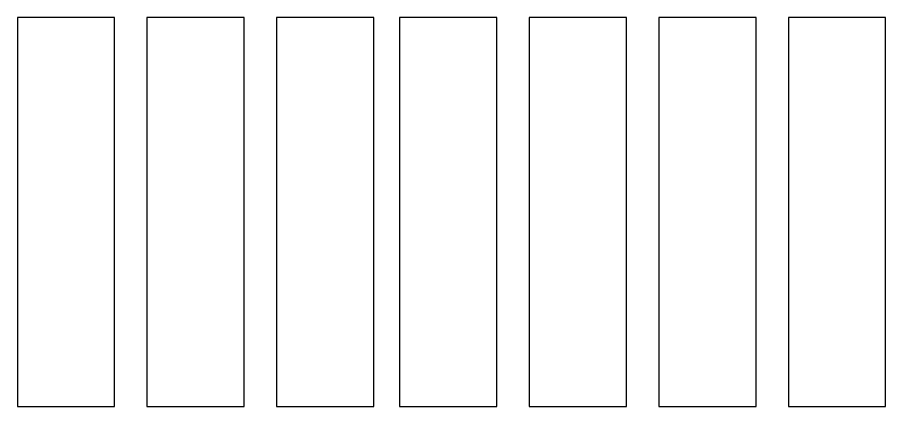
# Model space of a CAD drawing. Header units: metres. Extents: x -658 to -58, y -713 to -118.
# Drawn here: x -85.081 to -82.401, y -128.851 to -127.651 of the extents above; entities that cross this region are included whole.
import ezdxf

# ---------------------------------------------------------------- set-up
doc = ezdxf.new("R2010")
doc.units = ezdxf.units.M
doc.header["$LTSCALE"] = 100
doc.layers.add('plan', color=8, linetype='Continuous')

# ---------------------------------------------------------------- blocks, each defined once
blk = doc.blocks.new('A$Cc2be8e3e')
at = {"layer": 'plan'}
for p, q in [((-15.3332, 20.8095), (-15.6332, 20.8095)), ((-15.6332, 20.8095), (-15.6332, 19.6095)), ((-15.3332, 19.6095), (-15.3332, 20.8095)), ((-14.9332, 20.8095), (-15.2332, 20.8095)), ((-15.2332, 20.8095), (-15.2332, 19.6095)), ((-14.9332, 19.6095), (-14.9332, 20.8095)), ((-14.5332, 20.8095), (-14.8332, 20.8095)), ((-14.8332, 20.8095), (-14.8332, 19.6095)), ((-14.5332, 19.6095), (-14.5332, 20.8095)), ((-14.1532, 20.8095), (-14.4532, 20.8095)), ((-14.4532, 20.8095), (-14.4532, 19.6095)), ((-14.1532, 19.6095), (-14.1532, 20.8095)), ((-13.7532, 20.8095), (-14.0532, 20.8095)), ((-14.0532, 20.8095), (-14.0532, 19.6095)), ((-13.7532, 19.6095), (-13.7532, 20.8095)), ((-13.3532, 20.8095), (-13.6532, 20.8095)), ((-13.6532, 20.8095), (-13.6532, 19.6095)), ((-13.3532, 19.6095), (-13.3532, 20.8095)), ((-12.9532, 20.8095), (-13.2532, 20.8095)), ((-13.2532, 20.8095), (-13.2532, 19.6095)), ((-12.9532, 19.6095), (-12.9532, 20.8095)), ((-15.6332, 19.6095), (-15.3332, 19.6095)), ((-15.2332, 19.6095), (-14.9332, 19.6095)), ((-14.8332, 19.6095), (-14.5332, 19.6095)), ((-14.4532, 19.6095), (-14.1532, 19.6095)), ((-14.0532, 19.6095), (-13.7532, 19.6095)), ((-13.6532, 19.6095), (-13.3532, 19.6095)), ((-13.2532, 19.6095), (-12.9532, 19.6095))]:
    blk.add_line(p, q, dxfattribs=at)

msp = doc.modelspace()

# ---------------------------------------------------------------- block references
at = {"layer": 'plan'}
msp.add_blockref('A$Cc2be8e3e', (-69.4477, -148.4607), dxfattribs=at)

doc.saveas('drawing.dxf')
